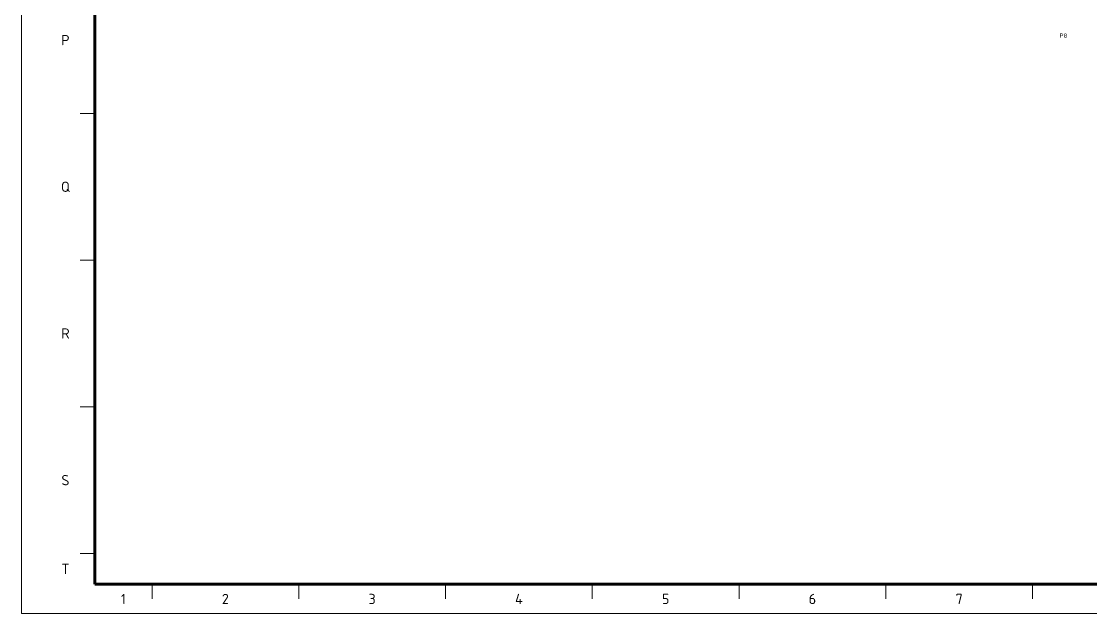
# Model space of a CAD drawing. Header units: millimetres. Extents: x 0 to 1189, y 0 to 841.
# Drawn here: x 0 to 364.3, y 0 to 201.9 of the extents above; entities that cross this region are included whole.
import ezdxf
from ezdxf.enums import TextEntityAlignment as Align

# ---------------------------------------------------------------- set-up
doc = ezdxf.new("R2010")
doc.units = ezdxf.units.MM
for name, color, linetype, lineweight in [('06-TEXTO', 7, 'CONTINUOUS', 25), ('07-RECUADRO', 7, 'CONTINUOUS', 70), ('08-FINA', 5, 'CONTINUOUS', 18), ('A-TEXTO', 7, 'CONTINUOUS', 18)]:
    doc.layers.add(name, color=color, linetype=linetype, lineweight=lineweight)
doc.styles.add('ISO3098', font='isocpeur.ttf')

msp = doc.modelspace()

# ---------------------------------------------------------------- linework, layer by layer
at = {"layer": '07-RECUADRO'}
msp.add_lwpolyline([(25, 10), (1179, 10), (1179, 831), (25, 831)], close=True, dxfattribs=at)
at = {"layer": '08-FINA'}
for p, q in [((25, 170.5), (20, 170.5)), ((25, 120.5), (20, 120.5)), ((25, 70.5), (20, 70.5)), ((25, 20.5), (20, 20.5)), ((44.5, 10), (44.5, 5)), ((94.5, 10), (94.5, 5)), ((144.5, 10), (144.5, 5)), ((194.5, 10), (194.5, 5)), ((244.5, 10), (244.5, 5)), ((294.5, 10), (294.5, 5)), ((344.5, 10), (344.5, 5))]:
    msp.add_line(p, q, dxfattribs=at)
msp.add_lwpolyline([(0, 0), (1189, 0), (1189, 841), (0, 841)], close=True, dxfattribs=at)

# ---------------------------------------------------------------- texts
at = {"layer": '06-TEXTO', "style": 'ISO3098'}
for s, p in [('P', (15, 195.5)), ('Q', (15, 145.5)), ('R', (15, 95.5)), ('S', (15, 45.5)), ('T', (15, 15.25)), ('1', (34.75, 5)), ('2', (69.5, 5)), ('3', (119.5, 5)), ('4', (169.5, 5)), ('5', (219.5, 5)), ('6', (269.5, 5)), ('7', (319.5, 5))]:
    msp.add_text(s, height=3.5, dxfattribs=at).set_placement(p, align=Align.MIDDLE_CENTER)
at = {"layer": 'A-TEXTO', "style": 'ISO3098'}
msp.add_text('P8', height=1.5, dxfattribs=at).set_placement((355, 197), align=Align.MIDDLE_CENTER)

doc.saveas('drawing.dxf')
